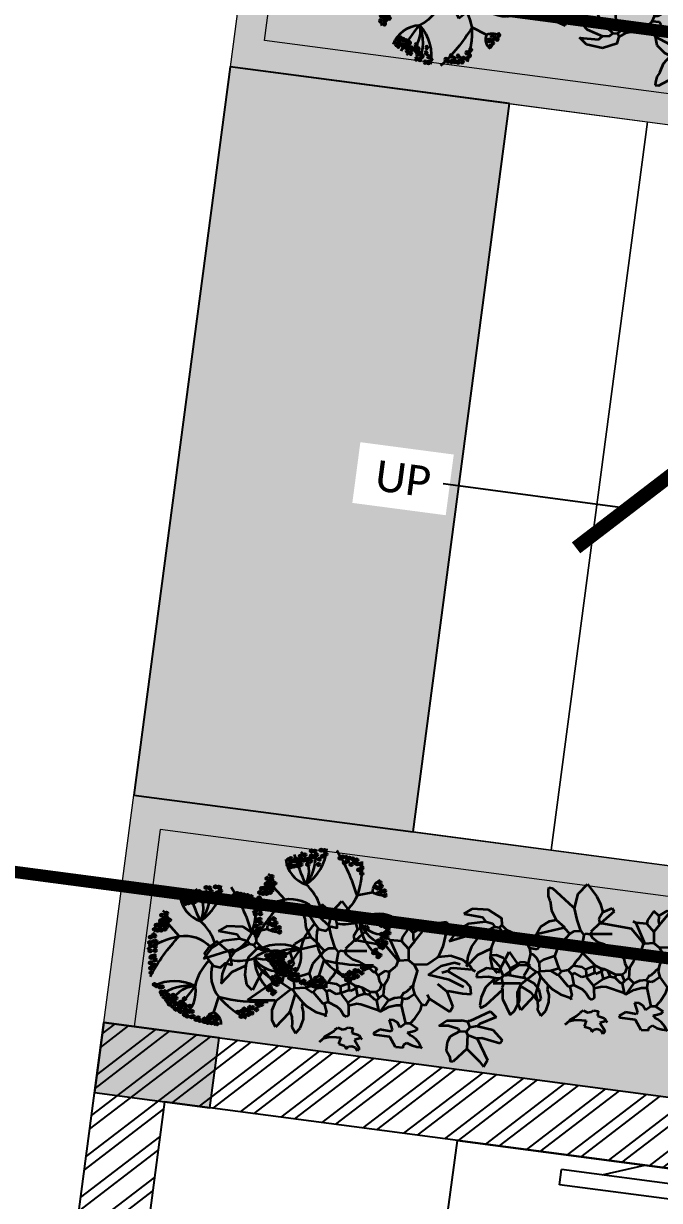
# Model space of a CAD drawing. Header units: millimetres. Extents: x -179928 to 528275, y -469666 to 511935.
# Drawn here: x 35911 to 37987, y 103748 to 107593 of the extents above; entities that cross this region are included whole.
import ezdxf

# ---------------------------------------------------------------- set-up
doc = ezdxf.new("R2010")
doc.units = ezdxf.units.MM
doc.linetypes.add('DASHED', pattern=[0.75, 0.5, -0.25])
for name, color, linetype in [('ad-Arrow', 32, 'Continuous'), ('ad-Column', 3, 'Continuous'), ('ad-Column Hatch', 125, 'Continuous'), ('ad-Elevation 10', 8, 'Continuous'), ('ad-Furniture', 8, 'Continuous'), ('ad-Plinth', 8, 'Continuous'), ('ad-Secondary Roof', 6, 'Continuous'), ('ad-Text main', 7, 'Continuous'), ('ad-Verandah', 33, 'Continuous'), ('ad-Wall', 240, 'Continuous'), ('ad-Wall hatch', 8, 'Continuous')]:
    doc.layers.add(name, color=color, linetype=linetype)
doc.layers.add('ad-Landscape', color=94, linetype='Continuous', lineweight=35)
doc.layers.add('ad-Landscape 2', color=7, linetype='Continuous', lineweight=35, true_color=0x264c00)
doc.styles.add('6 U T S R N_Corridor-Basement$0$Standard', font='arial.ttf')
doc.styles.get("Standard").update_dxf_attribs({"font": 'arial.ttf'})
doc.dimstyles.new('A-100-DIM-INT (MM-FT)', dxfattribs={"dimscale": 50, "dimtxt": 2.4, "dimasz": 1, "dimexe": 5, "dimexo": 100, "dimgap": 1, "dimtad": 0, "dimdec": 0, "dimdsep": 46, "dimtxsty": 'Standard', "dimblk": 'ARCHTICK', "dimcen": 0.025, "dimse1": 1, "dimse2": 1, "dimclrd": 256, "dimclre": 256, "dimclrt": 256, "dimazin": 2, "dimtfac": 1, "dimtdec": 0, "dimtix": 1, "dimtmove": 2, "dimatfit": 3, "dimldrblk": 'ARCHTICK', "dimfxl": 1, "dimtolj": 1, "dimtzin": 0, "dimarcsym": 0})

# ---------------------------------------------------------------- blocks, each defined once
blk = doc.blocks.new('zw$42B5')
at = {"layer": 'ad-Wall hatch', "transparency": 33554610}
h = blk.add_hatch(dxfattribs=at)
h.set_pattern_fill('ANSI32', color=256, scale=10)
h.set_pattern_definition([(45, (-1040635.140901814, 674820.02437918), (-67.35192090801866, 67.35192090801866), []), (45, (-1040590.239601813, 674820.02437918), (-67.35192090801866, 67.35192090801866), [])])
h.paths.add_polyline_path([(12120, 13620), (12120, 10220), (11890, 10220), (11890, 13390), (7240, 13390), (7240, 8645), (4245, 8645), (4245, 8875), (4445, 8875), (4445, 9370), (4560, 9370), (4560, 8760), (7010, 8760), (7010, 10500), (6360, 10500), (6360, 10615), (7010, 10615), (7010, 13390), (4560, 13390), (4560, 10615), (5560, 10615), (5560, 10500), (4445, 10500), (4445, 13390), (230, 13390), (230, 8875), (3345, 8875), (3345, 8645), (3060, 8645), (3060, 4745), (3345.000000356697, 4745), (3345.000000356697, 4515), (230, 4515), (230, 230), (4995, 230), (4995, 3130), (6060, 3130), (6060, 3015), (5110, 3015), (5110, 230), (8310, 230.0000000000073), (8310, 3015.000000000007), (6860, 3015), (6860, 3130), (8310, 3130.000000000007), (8310, 4630.000000000007), (5110, 4630), (5110, 3930), (4995, 3930), (4995, 4515), (4245, 4515), (4245, 4745), (8540, 4745.000000000007), (8540, 230.0000000000073), (9240, 230.0000000000073), (9240, 7.275957614183426e-12), (0, 0), (0, 4745), (2830, 4745), (2830, 8645), (0, 8645), (0, 13620)])
at = {"layer": 'ad-Wall'}
for points in [[(3060, 8645), (3060, 4745), (3345.000000356697, 4745), (3345.000000356697, 4515), (230, 4515), (230, 230)], [(0, 0), (0, 4745), (2830, 4745), (2830, 8645), (0, 8645), (0, 13620), (12120, 13620)]]:
    blk.add_lwpolyline(points, dxfattribs=at)
blk = doc.blocks.new('1625E_Roof Plan')
at = {"layer": 'ad-Secondary Roof', "linetype": 'DASHED', "ltscale": 2, "const_width": 40}
for points in [[(2380, 8194.999999999718), (4927.499999999942, 11207.49999999972), (2380, 14219.99999999983), (-450, 14219.99999999984), (-450, 8194.999999999722)], [(2379.999999999995, 5194.999999999716), (4927.499999999932, 2372.499999999596), (2379.999999999984, -450.0000000001364), (-599.9999999997835, -450.000000000131), (-599.9999999997708, 5194.999999999603)]]:
    blk.add_lwpolyline(points, close=True, dxfattribs=at)
blk = doc.blocks.new('zw$6AA0')
at = {"layer": 'ad-Column Hatch', "transparency": 33554687}
h = blk.add_hatch(color=256, dxfattribs=at)
h.dxf.hatch_style = 1
h.paths.add_polyline_path([(0, -230), (380, -230), (380, -1.837589179356682e-14), (0, 0)])
at = {"layer": 'ad-Column'}
blk.add_lwpolyline([(0, -230), (380, -230), (380, -1.837589179356682e-14), (0, 0)], close=True, dxfattribs=at)
blk = doc.blocks.new('1625E_Columns')
at = {"layer": 'ad-Column', "rotation": 359.9999999999993}
blk.add_blockref('zw$6AA0', (-4.729372449219227e-11, 4744.999999999996), dxfattribs=at)
blk = doc.blocks.new('Agac-p8')
at = {"color": 82}
blk.add_lwpolyline([(214.3159570912271, -98.84078598805718, -0.3321567424196999), (270.8798853164112, -91.4711403775982, 2.11071556793544)], format="xyb", dxfattribs=at)
at = {"layer": 'ad-Landscape'}
for points in [[(16.34447592717561, 279.1975338651046, -0.2825999643425467), (-12.08309382773314, 228.9564999728955), (-23.9969632036632, 165.2740174636365, 0.0866595396653971), (-144.2079193367599, 235.2973157772776)], [(-12.08309382773314, 228.9564999728955, -0.3321567424196999), (-46.74735825587095, 274.2574759485142, 2.11071556793544)], [(106.7497615327934, 260.7819725682057, 0.2970272994722184), (75.55841877058128, 134.4635562862259, 0.2025793769635793), (209.892308341889, 191.6451160058041)], [(143.1679639356821, 243.6976296753146, 0.0347522460360972), (75.55841877058128, 134.4635562862259, 0.3220064322812562), (167.1761391655905, 228.6008240580268)], [(18.23277326813968, 39.43352273257369, 0.2391449938154499), (-23.9969632036632, 165.2740174636401, 0.06697066114931599), (-223.4334878581312, 158.919685639652)], [(32.57347459024322, 25.40955857372501, 0.1608912938463929), (75.55841877058128, 134.4635562862259, 0.235358529061996), (239.2528065672582, 154.7378015073682, 3.344810558989161)], [(-55.46355453657588, 12.08971918435964, 0.1242988624737777), (-144.751811890158, -7.863224316519336, 0.235358529061996), (-244.15701719256, 123.7631513617725, 3.344810558989161)], [(259.3374936937039, 119.2124315087422, -0.06697066114931599), (165.1222441501163, -56.6818311965053, -0.2372729622999244), (35.84383076591257, -30.97566377913427)], [(-261.4394400209835, 79.8825567816184, -0.2025793769635793), (-144.751811890158, -7.863224316519336, 0.3220064322812562), (-272.0859374208994, 24.41141509647787)], [(285.8696774130535, 12.41226147115412, -0.0866595396653971), (165.1222441501154, -56.68183119650166), (214.3159570912271, -98.84078598805718, 0.2825999643425467), (243.6121838768208, -148.5803005097659)], [(-269.742440737276, -44.00993724728687, 0.2970272994722184), (-144.751811890158, -7.863224316519336, -0.0347522460360972), (-273.1560669865135, -3.928677359775975)], [(-240.4881418425316, -131.5109918665894, -0.2825999643425467), (-182.7643453020301, -131.0094724960891), (-121.6567629849887, -109.4859447783856), (-121.656762984991, -109.4859447783856, -0.2170451876154904), (-45.04270983880724, -15.0173695943613)], [(20.07082491628671, -46.53633428461217, 0.14494734395747), (88.66191108104113, -127.4940904809555, 0.235358529061996), (24.37272858676715, -279.3947113803897, 3.344810558989161)], [(-182.7643453020301, -131.0094724960891, -0.3321567424196999), (-204.6640090990754, -183.6800940821668, 2.11071556793544)], [(-122.1932401148297, -248.6033357596825, -0.0866595396653971), (-121.6567629849887, -109.4859447783856), (-121.656762984991, -109.4859447783856, 0.06697066114931599), (-16.43548787410737, -279.0258756596431)], [(71.01564964055751, -272.4214312986715, -0.2025793769635793), (88.66191108104113, -127.4940904809555, 0.3220064322812562), (124.3783162167733, -253.9059976657536)], [(182.4611971659474, -217.6657938321696, 0.2970272994722184), (88.66191108104113, -127.4940904809555, -0.0347522460360972), (149.4566210122953, -240.6627108267894)]]:
    blk.add_lwpolyline(points, format="xyb", dxfattribs=at)
blk.add_lwpolyline([(-56.64754840770502, 15.16956807463612), (-44.47946253700502, -16.48250942295817), (12.04789656306002, -54.45125841409026), (43.13075573202741, -23.78683499932777), (55.29884160272513, -1.873858270222627), (30.96266986132696, 27.34344403524847), (13.373185547498, 44.04886249979063), (-15.2760564473283, 46.82164557223041), (-32.3113766663073, 27.34344403524847), (-59.08116558184565, 29.77821922737166)], close=True, dxfattribs=at)
at = {"layer": 'ad-Landscape 2'}
for centre in [(-124.0266163397873, 231.2573287624728), (-32.00417429894378, 272.3795062026347), (-32.00417429894378, 250.8393180196927), (-22.21455280523605, 272.3795062026347), (-22.21455280523605, 264.546710499746), (-22.21455280523605, 250.8393180196927), (-22.21455280523605, 243.006522316804), (-8.509082714046599, 272.3795062026347), (-8.509082714046599, 250.8393180196927), (-0.6773855190817812, 262.5885115740239), (-0.6773855190817812, 241.0483233910818), (5.19638737714331, 272.3795062026347), (5.19638737714331, 250.8393180196927), (20.85978176707386, 270.4213072769126), (20.85978176707386, 260.6303126483035), (38.48110045574549, 268.4631083511904), (46.31279765071167, 258.6721137225813), (54.14449484567785, 266.5049094254682), (67.8499649368664, 256.7139147968592), (73.72373783309058, 258.6721137225813), (73.72373783309058, 237.1319255396393), (85.47128362553894, 239.0901244653614), (91.34505652176313, 258.6721137225813), (91.34505652176313, 237.1319255396393), (103.0926023142115, 252.7975169454148), (103.0926023142115, 239.0901244653614), (103.0926023142115, 231.2573287624728), (120.713921002884, 243.006522316804), (132.4614667953324, 237.1319255396393), (142.2510882890397, 235.1737266139171), (-180.8064210032876, 196.0097480994773), (-165.1430266133575, 211.6753395052529), (-165.1430266133575, 190.1351513223108), (-153.3954808209087, 211.6753395052529), (-153.3954808209087, 190.1351513223108), (-151.4375565221676, 219.5081352081415), (-151.4375565221676, 197.9679470251995), (-137.7320864309777, 225.3827319853081), (-137.7320864309777, 203.842543802366), (-131.858313534754, 221.4663341338637), (-131.858313534754, 199.9261459509216), (-124.0266163397873, 209.7171405795325), (-108.3632219498577, 215.5917373566972), (85.47128362553894, 217.5499362824194), (103.0926023142115, 217.5499362824194), (110.9242995091768, 211.6753395052529), (110.9242995091768, 190.1351513223108), (120.713921002884, 221.4663341338619), (124.6297696003662, 227.3409309110302), (124.6297696003662, 205.8007427280882), (132.4614667953324, 215.5917373566972), (142.2510882890397, 213.633538430975), (146.1669368865219, 213.633538430975), (146.1669368865219, 192.0933502480329), (152.0407097827469, 227.3409309110302), (152.0407097827469, 205.8007427280882), (157.9144826789702, 203.842543802366), (167.7041041726766, 219.5081352081415), (167.7041041726766, 197.9679470251995), (175.5358013676419, 209.7171405795325), (175.5358013676419, 188.1769523965904), (181.409574263866, 203.842543802366), (193.1571200563144, 194.0515491737569), (-198.4277396919601, 172.511360990813), (-188.6381181982538, 178.3859577679814), (-180.8064210032876, 174.4695599165352), (157.9144826789702, 182.3023556194239), (181.409574263866, 182.3023556194239), (193.1571200563144, 172.5113609908149), (206.8625901475048, 176.4277588422592), (206.8625901475048, 154.8875706593171), (214.6942873424709, 156.8457695850393), (230.3576817324006, 152.929371733595), (238.1893789273677, 149.0129738821524), (-243.459998563012, 115.7235921448773), (-237.5862256667874, 123.5563878477642), (-231.7124527705641, 109.8489953677108), (-223.8807555755975, 98.09980181338142), (-218.0069826793738, 109.8489953677108), (257.7686219147804, 103.9743985905461), (-261.0813172516846, 62.85222115038414), (-249.3337714592358, 84.39240933332621), (-249.3337714592358, 72.64321577899318), (-247.3758471604942, 56.97762437321944), (-243.459998563012, 47.18662974460858), (-239.544149965529, 82.43421040760404), (-233.6703770693052, 72.64321577899318), (-229.7545284718217, 58.93582329894161), (247.9790004210731, 72.643215778995), (247.9790004210731, 51.10302759605293), (257.7686219147804, 82.43421040760404), (261.6844705122626, 86.35060825904839), (261.6844705122626, 64.81042007610631), (265.6003191097457, 64.81042007610631), (265.6003191097457, 43.27023189316424), (-266.9550901479083, 23.68824263594615), (-264.9971658491668, -3.726542324162438), (-261.0813172516846, 41.31203296744206), (-261.0813172516846, 9.980850155890948), (-255.20754435546, 33.47923726455519), (-255.20754435546, 21.73004371022216), (-251.2916957579778, 0.1898555272819067), (-239.544149965529, 31.52103833883302), (-233.6703770693052, -3.726542324162438), (253.8527733172982, 35.43743619027737), (253.8527733172982, 13.89724800733529), (255.8106976160384, -1.768343398438446), (263.6423948110046, 39.35383404171989), (273.4320163047109, 17.81364585877964), (273.4320163047109, -3.726542324162438), (-264.9971658491668, -33.09952620999138), (-259.1233929529426, -15.47573587849365), (-257.1654686542006, -40.93232191287825), (-255.20754435546, -23.30853158138052), (-245.4179228617541, -13.51753695277148), (-243.459998563012, -35.05772513571355), (-237.5862256667874, -27.22492943282487), (-223.8807555755975, -27.22492943282487), (255.8106976160384, -23.30853158138052), (263.6423948110046, -21.35033265565835), (263.6423948110046, -42.89052083860042), (267.5582434084877, -48.76511761576694), (279.3057892009351, -15.47573587849365), (279.3057892009351, -37.01592406143573), (220.5680602386942, -85.97089720448457), (226.4418331349184, -76.17990257587371), (226.4418331349184, -97.72009075881579), (240.1473032261088, -70.3053057987072), (240.1473032261088, -91.84549398164927), (246.021076122332, -85.97089720448457), (253.8527733172982, -68.34710687298684), (253.8527733172982, -89.8872950559271), (255.8106976160384, -68.34710687298684), (261.6844705122626, -87.92909613020674), (267.5582434084877, -70.30530579870901), (-231.7124527705641, -125.1348757189226), (-227.7966041730815, -142.7586660504203), (-216.049058380635, -138.8422681989778), (-204.3015125881857, -129.0512735703669), (212.736363043728, -115.3438810903135), (220.5680602386942, -107.5110853874266), (228.3997574336595, -119.2602789417579), (228.3997574336595, -140.8004671246999), (234.2735303298837, -101.6364886102583), (234.2735303298837, -123.1766767932004), (246.021076122332, -107.5110853874266), (246.021076122332, -109.469284313147), (246.021076122332, -131.0094724960891), (-212.1332097831514, -160.382456381918), (-208.2173611856683, -152.5496606790311), (-204.3015125881852, -174.0898488619714), (-200.3856639907026, -150.591461753309), (-194.5118910944789, -152.5496606790311), (146.1669368865219, -193.6718381191913), (157.9144826789702, -189.755440267747), (-127.9424649372713, -199.5464348963578), (-125.9845406385307, -223.0448220050203), (-118.1528434435645, -236.7522144850755), (-114.2369948460819, -213.2538273764112), (-104.4473733523751, -236.7522144850755), (-92.69982755992714, -240.668612336518), (-80.95228176747833, -230.8776177079089), (-53.54134158509942, -232.8358166336311), (48.27072194945276, -213.2538273764112), (48.27072194945276, -234.7940155593515), (73.72373783308967, -240.668612336518), (81.55543502805676, -223.0448220050203), (91.34505652176313, -207.3792305992447), (91.34505652176313, -228.9194187821868), (108.9663752104357, -223.0448220050203), (118.755996704142, -203.4628327478003), (118.755996704142, -225.0030209307424), (124.6297696003662, -215.2120263021334), (124.6297696003662, -236.7522144850755), (126.5876938991073, -199.5464348963578), (126.5876938991073, -221.0866230792999), (134.4193910940744, -197.5882359706357), (134.4193910940744, -219.1284241535777), (140.2931639902977, -223.0448220050203), (146.1669368865219, -215.2120263021334), (157.9144826789702, -211.295628450689), (161.8303312764524, -201.5046338220782), (161.8303312764524, -223.0448220050203), (169.6620284714195, -195.6300370449135), (169.6620284714195, -217.1702252278556), (-101.0174676358392, -251.3762944641167), (-84.86813036496142, -254.3760048165714), (-71.1626602737706, -254.3760048165714), (-65.28888737754824, -242.6268112622402), (-57.45719018258205, -256.3342037422935), (-43.75172009139214, -256.3342037422935), (-33.96209859768578, -250.4596069651288), (24.77563036455467, -258.2924026680157), (32.6073275595204, -271.9997951480691), (36.52317615700349, -248.5014080394067), (46.31279765071076, -271.9997951480691), (61.97619204064131, -250.4596069651288), (69.80788923560749, -264.1669994451822), (81.55543502805676, -244.5850101879623), (83.51335932679694, -264.1669994451822), (108.9663752104357, -244.5850101879623)]:
    blk.add_circle(centre, 5.538234589577545, dxfattribs=at)
blk = doc.blocks.new('busch1')
for p, q in [((-4.381773057545377, 7.360951608943809), (-3.781624827121143, 8.28555005144326)), ((-3.781624827121143, 8.28555005144326), (-2.828447943219359, 7.397934739424622)), ((4.090906938114221, 7.80475878446553), (5.079386206876161, 8.137613685619222)), ((5.079386206876161, 8.137613685619222), (5.185295283407023, 7.397934739424622)), ((-6.871055341206838, 7.432672070868571), (-6.56338952193344, 7.432672070868571)), ((-6.852970748962628, 7.176031151663762), (-6.871055341206838, 7.432672070868571)), ((-6.782365018267119, 6.73222493711724), (-6.852970748962628, 7.176031151663762)), ((-6.56338952193344, 7.432672070868571), (-4.641678409496538, 6.2028102470898)), ((-4.487845499859838, 6.126014875146352), (-4.381773057545377, 7.360951608943809)), ((-2.828447943219359, 7.397934739424622), (-2.404814520021497, 6.843177211485269)), ((-2.404814520021497, 6.843177211485269), (-2.104701004826277, 6.2028102470898)), ((2.04671377088812, 7.048550103896487), (1.662241047968901, 6.2028102470898)), ((2.507980904775588, 6.740884284623089), (2.04671377088812, 7.048550103896487)), ((2.507980904775588, 6.740884284623089), (3.123081909274954, 7.279178385476638)), ((2.738614952206921, 6.048977337453104), (3.420152976994477, 7.286983426031793)), ((3.123081909274954, 7.279178385476638), (3.430516133525725, 7.279178385476638)), ((3.420152976994477, 7.286983426031793), (4.090906938114221, 7.80475878446553)), ((5.185295283407023, 7.397934739424622), (5.114689552711515, 6.066514173834661)), ((-6.563550004791443, 6.356643156726501), (-6.782365018267119, 6.73222493711724)), ((-6.563550004791443, 6.356643156726501), (-6.332915957360111, 5.587710203565632)), ((-4.641678409496538, 6.2028102470898), (-4.487845499859838, 6.126014875146352)), ((-4.099350134763338, 5.215883914247232), (-4.487845499859838, 6.126014875146352)), ((-2.104701004826277, 6.2028102470898), (-2.33533505225761, 5.587710203565632)), ((-2.104701004826277, 6.2028102470898), (-1.412798862532276, 6.664078341952468)), ((-1.182165776076141, 6.433450060372318), (-2.104701004826277, 5.280275018339665)), ((-1.412798862532276, 6.664078341952468), (-1.182165776076141, 6.433450060372318)), ((0.7397058192187651, 5.818349055872952), (0.5090727327626292, 5.89537602283903)), ((1.662241047968901, 5.89537602283903), (0.7397058192187651, 5.818349055872952)), ((1.662241047968901, 6.2028102470898), (1.662241047968901, 5.89537602283903)), ((1.662241047968901, 5.89537602283903), (2.354147995138889, 5.357081921985483)), ((2.738614952206921, 6.048977337453104), (2.354147995138889, 5.357081921985483)), ((2.507980904775588, 6.740884284623089), (2.584782042570223, 6.2028102470898)), ((2.584782042570223, 6.2028102470898), (2.738614952206921, 6.048977337453104)), ((5.114689552711515, 6.066514173834661), (4.891125399809148, 5.126442108702965)), ((9.635832808887887, 6.146659505317049), (9.08647500058402, 6.006898155499255)), ((9.08647500058402, 6.006898155499255), (10.16261250492342, 5.161395659566381)), ((10.27128438514747, 5.99872410046821), (9.635832808887887, 6.146659505317049)), ((10.70091717650414, 5.545631021611785), (10.27128438514747, 5.99872410046821)), ((11.68339707710727, 5.92475591755619), (11.31578658598088, 5.545631021611785)), ((12.10703146128033, 5.9617400090122), (11.68339707710727, 5.92475591755619)), ((12.54599916570678, 5.776291976348653), (12.10703146128033, 5.9617400090122)), ((-6.332915957360111, 5.587710203565632), (-5.794847685678008, 4.895813827122817)), ((-6.323428249233904, 4.698108555813493), (-5.794847685678008, 4.895813827122817)), ((-5.794847685678008, 4.895813827122817), (-5.026145366564571, 4.434546693235347)), ((-3.642337238075779, 4.357739789589529), (-4.099350134763338, 5.215883914247232)), ((-2.181502142620911, 5.280275018339665), (-2.796602186145079, 4.434546693235347)), ((-2.33533505225761, 5.587710203565632), (-2.181502142620911, 5.280275018339665)), ((-2.181502142620911, 5.280275018339665), (-2.104701004826277, 5.280275018339665)), ((-2.104701004826277, 5.280275018339665), (-2.027899867031643, 5.280275018339665)), ((0.4629228598716195, 5.280275018339665), (-2.027899867031643, 5.280275018339665)), ((1.662241047968901, 4.280938651794894), (0.4629286257228052, 5.280273096389268)), ((0.7397058192187651, 5.818349055872952), (1.792794333443, 4.239509089074647)), ((2.354147995138889, 5.357081921985483), (2.507980904775588, 4.434546693235347)), ((4.891125399809148, 5.126442108702965), (4.122418275819723, 4.357739789589529)), ((5.967493538195986, 5.434107927976362), (4.891125399809148, 5.126442108702965)), ((4.891125399809148, 5.126442108702965), (4.891125399809148, 5.203479646396217)), ((5.267179979997124, 4.448729726177178), (6.299377854400067, 4.923868537042443)), ((5.967493538195986, 5.434107927976362), (6.915134243984219, 5.289852097159251)), ((6.299377854400067, 4.923868537042443), (6.784197529406266, 4.874715616658838)), ((6.915134243984219, 5.289852097159251), (7.656492974824276, 4.846044921637532)), ((9.009448994593141, 4.930761612135047), (8.317542047423151, 4.392455979579129)), ((10.16261250492342, 5.007562749929681), (9.009448994593141, 4.930761612135047)), ((10.16261250492342, 5.161395659566381), (10.16261250492342, 5.007562749929681)), ((10.16261250492342, 5.007562749929681), (10.47027832419682, 4.54628888921583)), ((10.93154545808429, 5.238195836385819), (10.70091717650414, 5.545631021611785)), ((11.31578658598088, 5.545631021611785), (10.93154545808429, 5.238195836385819)), ((10.93154545808429, 5.238195836385819), (11.00835236173011, 4.700121798852528)), ((12.54599916570678, 5.776291976348653), (12.16151587206039, 4.853729840292984)), ((-12.82533550471677, 4.558646069282159), (-13.4449915316529, 4.027513155601357)), ((-13.42058083968269, 4.050304604363562), (-11.86813405668731, 4.050304604363562)), ((-11.47336064062469, 4.735690373842428), (-12.82533550471677, 4.558646069282159)), ((-11.86813405668731, 4.050304604363562), (-11.56069887146134, 3.74263974606536)), ((-10.3060035266254, 4.24651171533978), (-11.47336064062469, 4.735690373842428)), ((-10.30599776077421, 4.246505949488595), (-10.17689554784854, 3.665838608270726)), ((-7.255451186110247, 3.281371651202694), (-6.994182210353648, 4.106365975442932)), ((-6.994182210353648, 4.106365975442932), (-6.323428249233904, 4.698108555813493)), ((-5.026145366564571, 4.357739789589529), (-6.794184052222778, 3.589037470476092)), ((-4.487845499859838, 3.973272832521495), (-5.256779413995903, 2.74330337952059)), ((-5.026145366564571, 4.434546693235347), (-5.026145366564571, 4.357739789589529)), ((-5.026145366564571, 4.357739789589529), (-4.487845499859838, 3.973272832521495)), ((-4.487845499859838, 3.973272832521495), (-4.169955865458848, 4.254302341266971)), ((-4.169955865458848, 4.254302341266971), (-3.642337238075779, 4.357739789589529)), ((-3.642337238075779, 4.357739789589529), (-3.33467141880238, 4.050304604363562)), ((-3.181069143213112, 4.203906879952828), (-3.33467141880238, 4.050304604363562)), ((-3.33467141880238, 4.050304604363562), (-3.33467141880238, 3.281371651202694)), ((-2.796602186145079, 4.203906879952828), (-3.181069143213112, 4.203906879952828)), ((-2.796602186145079, 4.434546693235347), (-2.719801048350445, 4.280938651794894)), ((-2.719801048350445, 4.280938651794894), (-2.796602186145079, 4.203906879952828)), ((-2.581328366272673, 3.958430570594091), (-2.796602186145079, 4.203906879952828)), ((-2.719801048350445, 4.280938651794894), (-1.028332866439441, 4.588379602872048)), ((-2.051785866543947, 3.662558799921213), (-2.581328366272673, 3.958430570594091)), ((1.662241047968901, 4.203906879952828), (1.585439910174267, 3.74263974606536)), ((1.662241047968901, 4.203906879952828), (1.662241047968901, 4.280938651794894)), ((2.507980904775588, 4.434546693235347), (1.792797216368593, 4.23951101102504)), ((3.046050137432889, 4.127105742158195), (2.507980904775588, 4.434546693235347)), ((4.122418275819723, 4.357739789589529), (3.046050137432889, 4.127105742158195)), ((3.046050137432889, 4.127105742158195), (3.430516133525725, 3.665838608270726)), ((4.344458322058649, 3.53122039771065), (5.267179979997124, 4.448729726177178)), ((5.890687595525362, 4.127105742158195), (5.429419500662696, 3.896472655702059)), ((6.044289871114631, 4.357739789589529), (5.890687595525362, 4.127105742158195)), ((5.890687595525362, 4.127105742158195), (6.5055570050021, 3.896472655702059)), ((6.274928723421953, 4.434546693235347), (6.044289871114631, 4.357739789589529)), ((7.889360328614904, 4.588379602872048), (6.274928723421953, 4.434546693235347)), ((7.656492974824276, 4.846044921637532), (7.889360328614904, 4.588379602872048)), ((7.889360328614904, 4.588379602872048), (8.119999180922223, 4.511572699226228)), ((8.317542047423151, 4.392455979579129), (8.317542047423151, 4.008220617533726)), ((9.282805116385537, 4.260479489837339), (8.317542047423151, 4.008220617533726)), ((9.855092753880065, 4.238822952783538), (9.212199385690024, 3.335882008313088)), ((9.855107168508027, 4.238878689344999), (9.282805116385537, 4.260479489837339)), ((10.39325135723074, 4.315654841784495), (9.855177319697457, 4.238854664965059)), ((10.47027832419682, 4.54628888921583), (10.39325135723074, 4.315654841784495)), ((10.39325135723074, 4.315654841784495), (10.62387963881089, 3.777586570102393)), ((11.00835236173011, 4.700121798852528), (10.47027832419682, 4.54628888921583)), ((11.00835236173011, 4.700121798852528), (12.23832277570621, 4.700121798852528)), ((12.16151587206039, 3.931189806666858), (12.00768296242369, 3.777586570102393)), ((12.16151587206039, 4.853729840292984), (12.23832277570621, 4.700121798852528)), ((12.16151587206039, 3.931256113955496), (12.98960165351141, 3.59476872655476)), ((13.13081311490243, 4.371431764205368), (12.23832277570621, 4.700121798852528)), ((13.625053229771, 3.964607719164461), (13.13081311490243, 4.371431764205368)), ((13.92978999664202, 3.239286703397661), (13.625053229771, 3.964607719164461)), ((-13.72665240110322, 2.552144271257525), (-12.88166787080187, 3.319335937360286)), ((-12.88166787080187, 3.319335937360286), (-11.56069887146134, 3.74263974606536)), ((-10.71496478050584, 3.435204560839393), (-11.79133291889267, 2.58947046988389)), ((-11.56069887146134, 3.74263974606536), (-10.94559882793717, 3.665838608270726)), ((-10.94559882793717, 3.665838608270726), (-10.71496478050584, 3.435204560839393)), ((-10.71496478050584, 3.435204560839393), (-10.33072845748524, 3.435204560839393)), ((-10.55860835000016, 2.37541901046287), (-10.03612613504843, 3.144684461042118)), ((-10.17689554784854, 3.665838608270726), (-10.33072845748524, 3.435204560839393)), ((-10.02306263821184, 3.127769375613425), (-10.33072845748524, 3.435204560839393)), ((-9.683097481570881, 3.33700058344313), (-10.19145816599343, 3.692046323860507)), ((-9.632111981485394, 3.323243262513852), (-10.02306263821184, 3.127769375613425)), ((-8.751103373950468, 3.085510491297621), (-9.683097481570881, 3.33700058344313)), ((-8.33182028547228, 2.897136289157288), (-8.751103373950468, 3.085510491297621)), ((-7.255451186110247, 3.358403423044758), (-7.947353328404244, 2.666502241725955)), ((-7.255451186110247, 3.358403423044758), (-7.255451186110247, 3.281371651202694)), ((-7.255451186110247, 3.281371651202694), (-6.794184052222778, 2.435868194294622)), ((-6.794184052222778, 3.589037470476092), (-7.178651009290812, 3.435204560839393)), ((-3.33467141880238, 3.281371651202694), (-3.181069143213112, 2.74330337952059)), ((-1.489600000326911, 3.589037470476092), (-2.051785866543947, 3.662558799921213)), ((-1.489600000326911, 3.589037470476092), (-0.6440965434188404, 3.281371651202694)), ((-0.6440965434188404, 3.281371651202694), (-0.2596305473260052, 3.435204560839393)), ((-0.6440965434188404, 3.281371651202694), (-0.1828294095313711, 2.973936465976726)), ((-0.2596305473260052, 3.435204560839393), (0.0478046378999624, 3.281371651202694)), ((-0.1828294095313711, 2.973936465976726), (-0.0289964998946718, 2.973936465976726)), ((0.0478046378999624, 3.281371651202694), (-0.0289964998946718, 2.973936465976726)), ((-0.0289964998946718, 2.973936465976726), (0.2784386853312958, 2.74330337952059)), ((0.7397058192187651, 3.204570513408059), (0.2784386853312958, 2.74330337952059)), ((1.124172776286797, 3.204570513408059), (0.7397058192187651, 3.204570513408059)), ((1.50863973335483, 3.665838608270726), (1.124172776286797, 3.204570513408059)), ((1.124172776286797, 3.204570513408059), (1.125469131828401, 2.627009044028933)), ((1.585439910174267, 3.74263974606536), (1.50863973335483, 3.665838608270726)), ((3.276683223889027, 2.435868194294622), (3.430516133525725, 3.665838608270726)), ((6.127345035495443, 3.432916478893834), (4.344458322058649, 3.53122039771065)), ((7.441050984292284, 3.03969792070098), (6.127345035495443, 3.432916478893834)), ((6.5055570050021, 3.896472655702059), (7.505129771445488, 3.512005698634026)), ((7.505129771445488, 3.512005698634026), (7.966397866308153, 3.127769375613425)), ((8.119999180922223, 2.58947046988389), (7.966397866308153, 3.127769375613425)), ((9.212199385690024, 3.335882008313088), (9.000382193603496, 2.448266696294452)), ((10.62387963881089, 3.393119613034359), (9.470716128480607, 1.855484340760055)), ((10.62387963881089, 3.777586570102393), (10.54708426686744, 3.546952522671059)), ((10.54708426686744, 3.546952522671059), (10.62387963881089, 3.393119613034359)), ((10.62391039001721, 3.393061954522502), (10.76552450001604, 2.670170284055312)), ((12.17763719197584, 2.74413846696733), (12.00768296242369, 3.777586570102393)), ((12.98960165351141, 3.59476872655476), (13.69916171506187, 2.931852479146891)), ((13.69916171506187, 2.931852479146891), (13.92978999664202, 3.239286703397661)), ((-11.94516582852937, 2.74330337952059), (-14.23096161409256, 1.554732738033608)), ((-13.71320355321238, 2.58947046988389), (-14.23096161409256, 1.554732738033608)), ((-11.79133291889267, 2.58947046988389), (-12.31834517092604, 1.489878443895918)), ((-11.79133291889267, 2.58947046988389), (-11.94516582852937, 2.74330337952059)), ((-10.68470847640844, 1.607907339619297), (-10.55860835000016, 2.37541901046287)), ((-7.947353328404244, 2.666502241725955), (-8.33182028547228, 2.897136289157288)), ((-7.947353328404244, 2.666502241725955), (-7.563117005383644, 2.205234146863289)), ((-6.948016961859477, 2.205234146863289), (-7.563117005383644, 2.205234146863289)), ((-7.563117005383644, 2.205234146863289), (-7.409284095746945, 1.743967012975819)), ((-6.794184052222778, 2.435868194294622), (-6.948016961859477, 2.205234146863289)), ((-5.256779413995903, 2.74330337952059), (-5.410380728609973, 1.89756832758989)), ((-3.411703190644446, 2.05140123722659), (-3.565304505258516, 1.820768150770454)), ((-3.181069143213112, 2.58947046988389), (-3.411703190644446, 2.05140123722659)), ((-3.181069143213112, 2.74330337952059), (-3.181069143213112, 2.58947046988389)), ((-3.181069143213112, 2.58947046988389), (-1.950868095189577, 1.743967012975819)), ((0.2784386853312958, 2.74330337952059), (0.4322715949679952, 2.358836422452557)), ((0.4322715949679952, 2.358836422452557), (0.6629056423993286, 2.05140123722659)), ((0.6629056423993286, 2.05140123722659), (0.5861045046046947, 1.59013410333912)), ((0.6629056423993286, 2.05140123722659), (0.8935387288554643, 2.05140123722659)), ((1.125469131828401, 2.627009044028933), (0.8935387288554643, 2.05140123722659)), ((0.8935387288554643, 2.05140123722659), (0.9703398666500984, 1.205661380419901)), ((3.046050137432889, 2.128202375021223), (2.738614952206921, 1.743967012975819)), ((3.276683223889027, 2.435868194294622), (3.046050137432889, 2.205234146863289)), ((3.046050137432889, 2.205234146863289), (3.046050137432889, 2.128202375021223)), ((3.276683223889027, 2.435868194294622), (3.276683223889027, 2.205234146863289)), ((3.276683223889027, 2.205234146863289), (3.507317271320358, 1.743967012975819)), ((6.121326447832684, 2.435868194294622), (5.275586591025996, 2.897136289157288)), ((6.121326447832684, 2.435868194294622), (6.19812278075133, 2.512669332089257)), ((6.121326447832684, 2.435868194294622), (6.8132228242755, 1.282693152261967)), ((6.19812278075133, 2.512669332089257), (7.428092233752237, 2.512669332089257)), ((7.428092233752237, 2.512669332089257), (8.119999180922223, 2.58947046988389)), ((9.000382193603496, 2.448266696294452), (9.009448994593141, 1.778683202965421)), ((10.76552450001604, 2.670170284055312), (11.62329961019786, 1.471122129988564)), ((11.93088759048024, 1.855484340760055), (12.17763719197584, 2.74413846696733)), ((-12.31834517092604, 1.489878443895918), (-12.48734130820615, 0.6046559601193806)), ((-11.6986901049651, 0.8997301213782264), (-10.68470847640844, 1.607907339619297)), ((-10.68470847640844, 1.607907339619297), (-10.62837707129854, 0.8407156735165363)), ((-9.767251040602586, -0.2633698724955571), (-9.177554376427778, 1.59013410333912)), ((-9.177554376427778, 1.59013410333912), (-8.33182028547228, 0.744394246532433)), ((-7.409284095746945, 1.743967012975819), (-7.486085233541581, 0.744394246532433)), ((-7.135393671744669, 1.702411562504682), (-7.409284095746945, 1.743967012975819)), ((-6.817668364102472, 1.480507974743821), (-7.135393671744669, 1.702411562504682)), ((-6.563550004791443, 1.128860242625268), (-6.817668364102472, 1.480507974743821)), ((-6.256115780540673, 1.436301193702421), (-6.563550004791443, 1.128860242625268)), ((-6.563550004791443, 1.128860242625268), (-6.409948690177371, 0.4369590613064654)), ((-5.410380728609973, 1.89756832758989), (-6.256115780540673, 1.436301193702421)), ((-5.410380728609973, 1.89756832758989), (-4.872312456927872, 0.9750273329885684)), ((-3.719137414895215, 1.436301193702421), (-4.103610137814435, 0.9750273329885684)), ((-3.565304505258516, 1.820768150770454), (-3.719137414895215, 1.436301193702421)), ((-3.719137414895215, 1.436301193702421), (-3.027236233576413, 1.436301193702421)), ((-3.027236233576413, 1.436301193702421), (-2.64276927650838, 1.282693152261967)), ((-2.027899867031643, 1.666935241133755), (-2.64276927650838, 1.282693152261967)), ((-2.64276927650838, 1.282693152261967), (-2.565968138713746, 0.8982271561691321)), ((-1.874066957394943, 1.128860242625268), (-2.489167000919112, 0.744394246532433)), ((-1.950868095189577, 1.743967012975819), (-2.027899867031643, 1.666935241133755)), ((-2.027899867031643, 1.666935241133755), (-1.950868095189577, 1.282693152261967)), ((-1.950868095189577, 1.743967012975819), (-1.489600000326911, 1.59013410333912)), ((-1.950868095189577, 1.282693152261967), (-1.874066957394943, 1.128860242625268)), ((-1.797265819600309, 1.052059104830634), (-1.874066957394943, 1.128860242625268)), ((-1.33599868571284, 1.359494290056601), (-1.797265819600309, 1.052059104830634)), ((-1.489600000326911, 1.59013410333912), (-1.33599868571284, 1.359494290056601)), ((-1.489600000326911, 1.59013410333912), (-1.182165776076141, 1.59013410333912)), ((-1.182165776076141, 1.59013410333912), (-1.33599868571284, 1.359494290056601)), ((-1.33599868571284, 1.359494290056601), (-1.33599868571284, 1.282693152261967)), ((-1.33599868571284, 1.282693152261967), (-1.105364638281507, 0.744394246532433)), ((-1.182165776076141, 1.59013410333912), (-0.8747305908501738, 1.513327199693301)), ((-0.5670647715767748, 1.052059104830634), (-1.105364638281507, 0.744394246532433)), ((-0.8747305908501738, 1.513327199693301), (-0.1057976376893055, 1.282693152261967)), ((-0.8747305908501738, 1.513327199693301), (-0.5670647715767748, 1.052059104830634)), ((-0.5670647715767748, 1.052059104830634), (-0.1828294095313711, 1.052059104830634)), ((-0.1057976376893055, 1.282693152261967), (-0.1828294095313711, 1.052059104830634)), ((-0.1828294095313711, 1.052059104830634), (0.2784386853312958, 0.744394246532433)), ((0.3554704571733612, 1.359494290056601), (-0.1057976376893055, 1.282693152261967)), ((0.5861045046046947, 1.59013410333912), (0.3554704571733612, 1.359494290056601)), ((0.3554704571733612, 1.359494290056601), (0.6629056423993286, 0.8982271561691321)), ((0.9703398666500984, 1.205661380419901), (0.6629056423993286, 0.8982271561691321)), ((0.9703398666500984, 1.205661380419901), (1.431607961512765, 0.8982271561691321)), ((1.89288086125142, 1.128860242625268), (1.431607961512765, 0.8214260183744981)), ((2.431179766980954, 1.282693152261967), (1.89288086125142, 1.128860242625268)), ((2.584782042570223, 1.666935241133755), (2.431179766980954, 1.282693152261967)), ((2.431179766980954, 1.282693152261967), (2.584782042570223, 1.205661380419901)), ((2.584782042570223, 1.743967012975819), (2.584782042570223, 1.666935241133755)), ((2.738614952206921, 1.743967012975819), (2.584782042570223, 1.666935241133755)), ((2.892447861843622, 1.205661380419901), (2.584782042570223, 1.205661380419901)), ((2.584782042570223, 1.205661380419901), (2.584782042570223, 0.6675931087377986)), ((3.123081909274954, 1.359494290056601), (2.892447861843622, 1.205661380419901)), ((3.507317271320358, 1.743967012975819), (3.123081909274954, 1.359494290056601)), ((3.507317271320358, 1.743967012975819), (4.276251185456424, 0.9750273329885684)), ((4.814319457138528, 1.59013410333912), (4.583685409707194, 1.89756832758989)), ((4.814319457138528, 1.59013410333912), (4.583685409707194, 0.9750273329885684)), ((4.814319457138528, 1.59013410333912), (6.659389914638798, 0.8214260183744981)), ((6.659389914638798, 0.8214260183744981), (6.8132228242755, 1.282693152261967)), ((9.965069638422497, 1.436301193702421), (8.427665000195624, 0.3601579235118313)), ((9.009448994593141, 1.778683202965421), (9.16328190422984, 1.624850293328722)), ((9.16328190422984, 1.624850293328722), (9.08647500058402, 1.548049155534088)), ((9.470716128480607, 1.855484340760055), (9.16328190422984, 1.624850293328722)), ((10.50336373927604, 1.052059104830634), (9.273162691252509, 0.2831261516697661)), ((9.965069638422497, 1.436301193702421), (10.50336373927604, 1.052059104830634)), ((11.62345240525428, 1.471248017739454), (11.93088759048024, 1.855484340760055)), ((-12.48734130820615, 0.6046559601193806), (-12.43100990309624, -0.2215501538450708)), ((-12.43100990309624, -0.2215501538450708), (-11.6986901049651, 0.8997301213782264)), ((-10.62837707129854, 0.8407156735165363), (-10.34671524087302, 0.073523046438577)), ((-10.34671524087302, 0.073523046438577), (-9.839724907082289, -0.2805655626819583)), ((-8.17798737583558, 0.6675931087377986), (-10.03397835548172, -1.188391144081963)), ((-8.33182028547228, 0.744394246532433), (-8.17798737583558, 0.6675931087377986)), ((-7.486085233541581, 0.744394246532433), (-8.17798737583558, 0.6675931087377986)), ((-6.640581776633508, 0.3601579235118313), (-7.716719280972911, -0.8700431245117036)), ((-7.486085233541581, 0.744394246532433), (-6.640581776633508, 0.3601579235118313)), ((-6.640581776633508, 0.3601579235118313), (-6.486748866996809, 0.3601579235118313)), ((-6.409948690177371, 0.4369590613064654), (-6.486748866996809, 0.3601579235118313)), ((-6.486748866996809, 0.3601579235118313), (-6.256115780540673, 0.0524921042384325)), ((-5.487412500452041, 0.6675931087377986), (-6.409948690177371, 0.4369590613064654)), ((-6.256115780540673, 0.0524921042384325), (-6.409948690177371, -1.484912533988441)), ((-6.256115780540673, 0.0524921042384325), (-5.487412500452041, -0.5623773052383046)), ((-4.872312456927872, 0.9750273329885684), (-5.487412500452041, 0.6675931087377986)), ((-5.487412500452041, 0.6675931087377986), (-4.949113594722505, 0.4369590613064654)), ((-4.949113594722505, 0.4369590613064654), (-4.795511319133237, 0.4369590613064654)), ((-4.872312456927872, 0.9750273329885684), (-4.641678409496538, 0.744394246532433)), ((-4.641678409496538, 0.744394246532433), (-4.795511319133237, 0.4369590613064654)), ((-4.795511319133237, 0.4369590613064654), (-3.872970324531916, -0.3317432578069712)), ((-4.103610137814435, 0.9750273329885684), (-4.641678409496538, 0.744394246532433)), ((-4.103610137814435, 0.9750273329885684), (-3.719137414895215, 0.6675931087377986)), ((-3.48850432843908, 0.8214260183744981), (-3.719137414895215, 0.6675931087377986)), ((-3.719137414895215, 0.6675931087377986), (-3.411703190644446, -0.1781419431929007)), ((-2.873403323939714, 0.5907919709431645), (-3.48850432843908, 0.8214260183744981)), ((-2.489167000919112, 0.744394246532433), (-2.873403323939714, 0.5907919709431645)), ((-2.565968138713746, 0.8982271561691321), (-2.489167000919112, 0.744394246532433)), ((-2.489167000919112, 0.744394246532433), (-2.489167000919112, 0.6675931087377986)), ((-2.489167000919112, 0.6675931087377986), (-1.797265819600309, 0.0524921042384325)), ((-1.105364638281507, 0.744394246532433), (-1.797265819600309, 0.0524921042384325)), ((-1.797265819600309, 0.0524921042384325), (-1.720234047758244, -0.1781419431929007)), ((-1.069532756087456, 0.100165122817687), (-1.726186328132368, -0.1612451162929625)), ((-0.7208976812134742, 0.1295238760804977), (-1.069532756087456, 0.100165122817687)), ((0.8167375910608303, -0.1011092103756378), (-0.7208976812134742, 0.1295238760804977)), ((0.2784386853312958, 0.744394246532433), (0.5090727327626292, 0.6675931087377986)), ((0.6629056423993286, 0.8982271561691321), (0.5090727327626292, 0.6675931087377986)), ((0.5090727327626292, 0.6675931087377986), (0.8167375910608303, -0.1011092103756378)), ((1.431607961512765, 0.8214260183744981), (0.9703398666500984, -0.1781419431929007)), ((0.9703398666500984, -0.1781419431929007), (1.591466185638608, 0.3414025705796758)), ((1.431607961512765, 0.8982271561691321), (1.431607961512765, 0.8214260183744981)), ((1.591466185638608, 0.3414025705796758), (2.156312031202686, 0.5928936237003827)), ((2.156312031202686, 0.5928936237003827), (2.584782042570223, 0.6675931087377986)), ((2.584782042570223, 0.6675931087377986), (3.199882086094391, -0.7930113526696382)), ((3.879089746027691, -0.23554675759856), (4.217996868976061, 0.5337186929806884)), ((4.217996868976061, 0.5337186929806884), (4.276251185456424, 0.9750273329885684)), ((4.583685409707194, 0.9750273329885684), (4.276251185456424, 0.9750273329885684)), ((5.961957360082434, -0.4796402236479066), (6.526802244671316, 0.0751192262418417)), ((6.526802244671316, 0.0751192262418417), (7.735758053025634, 0.2831261516697661)), ((8.273832090558923, 0.2831261516697661), (7.735758053025634, 0.2831261516697661)), ((8.273832090558923, 0.3601579235118313), (8.350627462502372, 0.3601579235118313)), ((8.273832090558923, 0.3601579235118313), (8.273832090558923, 0.2831261516697661)), ((8.350627462502372, 0.3601579235118313), (8.273832090558923, 0.2831261516697661)), ((8.273832090558923, 0.2831261516697661), (8.273832090558923, 0.2063250138751317)), ((8.273832090558923, 0.2063250138751317), (8.504460372139073, -0.1781419431929007)), ((8.350627462502372, 0.3601579235118313), (8.427665000195624, 0.3601579235118313)), ((9.11956137663844, 0.0524921042384325), (8.504460372139073, -0.1781419431929007)), ((9.273162691252509, 0.2831261516697661), (9.11956137663844, 0.0524921042384325)), ((9.11956137663844, 0.0524921042384325), (10.42633773328516, -0.0243090335562015)), ((-10.03397931645692, -1.188392105057161), (-7.793751052814978, -0.7930113526696382)), ((-7.885591452452531, -1.60588201381657), (-7.716719280972911, -0.8700431245117036)), ((-7.793751052814978, -0.7930113526696382), (-7.716719280972911, -0.8700431245117036)), ((-5.487412500452041, -0.5623773052383046), (-5.487412500452041, -0.6394090770803701)), ((-5.487412500452041, -0.5623773052383046), (-5.127649332789496, -0.8216503355094239)), ((-5.487412500452041, -0.9468442623063376), (-5.487412500452041, -0.6394090770803701)), ((-5.285245421300117, -1.316955210896967), (-5.487412500452041, -0.9468442623063376)), ((-5.127649332789496, -0.8216503355094239), (-4.326532359284782, -1.138094663213177)), ((-3.872970324531916, -0.3317432578069712), (-3.719137414895215, -0.3317432578069712)), ((-3.411703190644446, -0.1781419431929007), (-3.719137414895215, -0.3317432578069712)), ((-3.719137414895215, -0.3317432578069712), (-3.565304505258516, -0.7162102148750042)), ((-3.565304505258516, -0.7162102148750042), (-3.411703190644446, -1.023644439125773)), ((-2.632366719994029, -0.4088970734991357), (-3.411703190644446, -0.1781419431929007)), ((-2.31717358199759, -0.6152741849918789), (-2.632366719994029, -0.4088970734991357)), ((-1.950868095189577, -1.023644439125773), (-2.31717358199759, -0.6152741849918789)), ((-1.720234047758244, -0.1781419431929007), (-1.566631772168976, -0.9468442623063376)), ((-1.566631772168976, -0.9468442623063376), (-1.720234047758244, -1.100677171943037)), ((0.8167375910608303, -0.1011092103756378), (0.9703398666500984, -0.1781419431929007)), ((2.184554131285851, -0.6793539331202794), (1.8160739576056, -0.7162102148750042)), ((1.8160739576056, -0.7162102148750042), (2.200546680524818, -1.484912533988441)), ((2.5375827847634, -0.82728933796912), (2.184554131285851, -0.6793539331202794)), ((2.815416090001556, -1.177477348762473), (2.5375827847634, -0.82728933796912)), ((3.199882086094391, -0.7930113526696382), (2.815416090001556, -1.177477348762473)), ((3.584349043162424, -0.7162102148750042), (3.199882086094391, -0.7930113526696382)), ((3.584349043162424, -0.7162102148750042), (3.879089746027691, -0.23554675759856)), ((3.584349043162424, -0.7162102148750042), (4.276251185456424, -1.023644439125773)), ((6.8132228242755, -0.3317432578069712), (5.961957360082434, -0.4796402236479066)), ((6.8132228242755, -0.3317432578069712), (7.581925143388935, -0.4087750296490366)), ((7.735758053025634, -0.6394090770803701), (7.043861676582821, -1.177477348762473)), ((7.581925143388935, -0.4087750296490366), (7.735758053025634, -0.6394090770803701)), ((8.273832090558923, -0.5623773052383046), (7.735758053025634, -0.6394090770803701)), ((8.504460372139073, -0.1781419431929007), (8.273832090558923, -0.5623773052383046)), ((8.273832090558923, -0.5623773052383046), (8.427665000195624, -0.7930113526696382)), ((8.427665000195624, -0.7930113526696382), (9.273162691252509, -0.9468442623063376)), ((8.427665000195624, -0.7930113526696382), (8.581267275784892, -1.94617966787591)), ((9.657635414171727, -0.8700431245117036), (9.273162691252509, -0.9468442623063376)), ((9.273162691252509, -0.9468442623063376), (10.42633773328516, -2.561280672375276)), ((11.19527068644603, -1.023644439125773), (9.657635414171727, -0.8700431245117036)), ((10.42633773328516, -0.0243090335562015), (11.3488729620353, -0.7162102148750042)), ((11.3488729620353, -0.7162102148750042), (11.19527068644603, -1.023644439125773)), ((-7.727994402966713, -2.458906062621299), (-7.885591452452531, -1.60588201381657)), ((-6.486748866996809, -1.63874544362514), (-7.364990826937758, -2.995984529849842)), ((-6.409948690177371, -1.484912533988441), (-6.486748866996809, -1.63874544362514)), ((-6.409948690177371, -1.484912533988441), (-6.178294087086156, -1.894809777711371)), ((-6.178294087086156, -1.894809777711371), (-6.046963372677173, -2.390113692123716)), ((-5.324644443427771, -2.692799737922994), (-5.193313729018789, -1.922326341520324)), ((-5.193313729018789, -1.922326341520324), (-5.285245421300117, -1.316955210896967)), ((-4.326532359284782, -1.138094663213177), (-3.48850432843908, -1.254278486557107)), ((-3.565304505258516, -1.254278486557107), (-3.48850432843908, -1.254278486557107)), ((-3.411703190644446, -1.023644439125773), (-3.48850432843908, -1.254278486557107)), ((-3.48850432843908, -1.254278486557107), (-3.411703190644446, -1.408111396193806)), ((-1.720234047758244, -1.100677171943037), (-1.950868095189577, -1.023644439125773)), ((-1.581721965697368, -2.101185928228916), (-1.412798862532276, -1.94617966787591)), ((-1.412798862532276, -1.94617966787591), (-1.028332866439441, -1.94617966787591)), ((-1.028332866439441, -1.94617966787591), (-1.028332866439441, -2.330646624943943)), ((1.200973914081431, -1.63874544362514), (0.7397058192187651, -2.023212400693172)), ((2.123514908682753, -1.63874544362514), (1.200973914081431, -1.63874544362514)), ((2.200546680524818, -1.484912533988441), (2.123514908682753, -1.63874544362514)), ((3.507317271320358, -1.484912533988441), (3.864969176473709, -1.345063735427661)), ((3.814983090593758, -1.715546581419774), (3.507317271320358, -1.484912533988441)), ((3.963817007252383, -1.744490193397208), (3.814983090593758, -1.715546581419774)), ((3.864969176473709, -1.345063735427661), (4.133270568726567, -1.19712833057882)), ((4.274482030117587, -1.907219811413572), (3.963817007252383, -1.744490193397208)), ((4.133270568726567, -1.19712833057882), (4.276251185456424, -1.023644439125773)), ((4.627509722619938, -2.217884834278775), (4.274482030117587, -1.907219811413572)), ((7.043861676582821, -1.177477348762473), (6.879830898148866, -1.700109475845037)), ((6.879830898148866, -1.700109475845037), (6.915133283009022, -2.365820239127616)), ((8.581267275784892, -1.94617966787591), (7.658732047034756, -3.176381676874642)), ((8.581267275784892, -1.94617966787591), (9.811468323808425, -2.791914719806609)), ((-7.364990826937758, -2.995984529849842), (-7.727994402966713, -2.458906062621299)), ((-6.046963372677173, -2.390113692123716), (-6.02548173310934, -2.715113582011975)), ((-5.641059941875597, -3.176326901288377), (-6.02548173310934, -2.715113582011975)), ((-5.641059941875597, -3.176326901288377), (-5.324644443427771, -2.692799737922994)), ((-2.719801048350445, -2.63808181016991), (-3.257870281007747, -3.099348944057379)), ((-2.803097417505865, -2.995484822747073), (-2.23837553774228, -2.912934170345016)), ((-2.489167000919112, -2.407447762738576), (-2.719801048350445, -2.63808181016991)), ((-2.412135229077047, -2.253845487149308), (-2.489167000919112, -2.330646624943943)), ((-2.489167000919112, -2.330646624943943), (-2.489167000919112, -2.407447762738576)), ((-2.412135229077047, -2.253845487149308), (-2.258533914462976, -2.100012577512609)), ((-2.258533914462976, -2.100012577512609), (-1.883782416642988, -2.19749486253545)), ((-2.23837553774228, -2.912934170345016), (-1.874066957394943, -2.868715857601243)), ((-1.874066957394943, -2.868715857601243), (-1.950868095189577, -3.329982991488712)), ((-1.883782416642988, -2.19749486253545), (-1.581721965697368, -2.101185928228916)), ((-1.028332866439441, -2.330646624943943), (-0.4134634569627046, -2.407447762738576)), ((-0.2596305473260052, -2.63808181016991), (-0.7208976812134742, -2.868715857601243)), ((-0.7208976812134742, -2.868715857601243), (-0.1828294095313711, -3.483815901125412)), ((-0.4134634569627046, -2.407447762738576), (-0.2596305473260052, -2.63808181016991)), ((-0.1057976376893055, -2.715113582011975), (-0.2596305473260052, -2.63808181016991)), ((0.7397058192187651, -2.023212400693172), (0.8167375910608303, -2.176813715307243)), ((2.123514908682753, -2.100012577512609), (0.8167375910608303, -2.176813715307243)), ((2.738614952206921, -2.868715857601243), (2.123514908682753, -2.100012577512609)), ((3.35371499573109, -2.791914719806609), (2.738614952206921, -2.868715857601243)), ((3.35371499573109, -2.561280672375276), (3.584349043162424, -2.330646624943943)), ((3.35371499573109, -2.791914719806609), (3.35371499573109, -2.561280672375276)), ((3.584349043162424, -2.330646624943943), (4.00617967688953, -2.469374926424285)), ((4.00617967688953, -2.469374926424285), (4.458056161145753, -2.513755643976457)), ((4.458056161145753, -2.513755643976457), (4.814385764427163, -2.484480495555839)), ((4.814385764427163, -2.484480495555839), (4.627509722619938, -2.217884834278775)), ((4.814319457138528, -2.484479534580642), (4.891125399809148, -2.561280672375276)), ((6.915133283009022, -2.365820239127616), (7.274490919138165, -2.791914719806609)), ((7.274490919138165, -2.791914719806609), (7.428092233752237, -3.253181853694078)), ((9.811468323808425, -2.791914719806609), (10.19569792000264, -3.176381676874642)), ((10.42633773328516, -2.561280672375276), (10.19569792000264, -3.176381676874642)), ((-3.257870281007747, -3.176381676874642), (-3.565304505258516, -3.560617038920046)), ((-3.257870281007747, -3.176381676874642), (-2.803097417505865, -2.995484822747073)), ((-3.257870281007747, -3.099348944057379), (-3.257870281007747, -3.176381676874642)), ((-1.950868095189577, -3.329982991488712), (-1.950868095189577, -3.407014763330778)), ((-1.950868095189577, -3.407014763330778), (-1.412798862532276, -3.483815901125412)), ((-1.412798862532276, -3.483815901125412), (-1.258965952895577, -3.714449948556745)), ((-1.258965952895577, -3.714449948556745), (-1.108931778215111, -3.490788737159419)), ((-1.108931778215111, -3.490788737159419), (-0.8462713103723448, -3.408238084757362)), ((-0.8462713103723448, -3.408238084757362), (-0.5310772114007082, -3.463272173350466)), ((-0.5310772114007082, -3.463272173350466), (-0.3364307241454414, -3.714449948556745)), ((-0.1828294095313711, -3.483815901125412), (-0.3364307241454414, -3.714449948556745)), ((7.658732047034756, -3.176381676874642), (7.428092233752237, -3.253181853694078))]:
    blk.add_line(p, q)
for centre, start, end in [((0.4629228598716195, 5.280265408587688), 49.844006, 89.64698800000001), ((-10.30600737052619, 4.246503066563001), 12.804289, 67.53327900000002)]:
    blk.add_arc(centre, 9.6097519763e-06, start, end)
blk = doc.blocks.new('zw$3E22')
at = {"transparency": 33554559}
h = blk.add_hatch(color=43, dxfattribs=at)
h.dxf.hatch_style = 1
h.paths.add_polyline_path([(-2830, -750), (0, -750), (0, -650), (-2730, -650), (-2730, 0), (-2830, 0)])
at = {"layer": 'ad-Wall hatch', "transparency": 33554483}
h = blk.add_hatch(color=74, dxfattribs=at)
h.dxf.hatch_style = 1
h.paths.add_polyline_path([(-2730, 0), (0, 0), (0, -650), (-2730, -650)])
at = {"layer": 'ad-Verandah', "lineweight": 9}
for points in [[(-2830, -750), (0, -750), (0, -650), (-2730, -650), (-2730, 0), (-2830, 0)], [(-2730, 0), (0, 0), (0, -650), (-2730, -650)]]:
    blk.add_lwpolyline(points, close=True, dxfattribs=at)
at = {"layer": 'ad-Landscape', "color": 98, "ltscale": 10, "xscale": -39.35628013533176, "yscale": 39.35628013533176, "zscale": 39.35628013533176, "rotation": 182.6481936611812}
for p in [(-1977.351711439667, -162.7908226386644), (-1190.132974286797, -323.2037743042456)]:
    blk.add_blockref('busch1', p, dxfattribs=at)
at = {"layer": 'ad-Landscape', "xscale": -0.8129134488704248, "yscale": 0.8129134488704248, "zscale": 0.8129134488704248}
for p in [(-634.0109075675718, -216.4849112216616), (-274.925906953169, -242.3150746411411), (-2488.380400220165, -266.6741447113454), (-2162.770951041253, -430.671207793057), (-535.6889868578874, -431.2658529959153)]:
    blk.add_blockref('Agac-p8', p, dxfattribs=at)
blk = doc.blocks.new('_ArchTick')
at = {"color": 0, "linetype": 'ByBlock', "const_width": 0.15}
blk.add_lwpolyline([(-0.5, -0.5), (0.5, 0.5)], dxfattribs=at)
blk = doc.blocks.new('A$Cc8134665')
at = {"layer": 'ad-Furniture', "ltscale": 0.125}
for p, q in [((0, -999.5370629625395), (0, 1000.462962963618)), ((50, 650.4629629636183), (50, -649.5370629625395)), ((100, 650.4629629636183), (50, 650.4629629636183)), ((100, 650.4629629636183), (100, -649.5370629625395)), ((50, 515.61749338964), (0, 382.0337391267531)), ((0, 382.0337391267531), (0, -382.0337391267531)), ((50, -515.61749338964), (0, -382.0337391267531)), ((100, -649.5370629625395), (50, -649.5370629625395))]:
    blk.add_line(p, q, dxfattribs=at)
blk.add_lwpolyline([(0, 1000.462962963618), (300, 1000.462962963618), (300, -999.5370629625395), (0, -999.5370629625395)], dxfattribs=at)
blk = doc.blocks.new('A$C92fa9908')
at = {"layer": 'ad-Plinth', "ltscale": 5}
blk.add_lwpolyline([(8.731149137020111e-11, 13620), (12120.00000000012, 13620), (12120, -1.746229827404022e-10), (0, 0), (0, 4745), (2830.000000000087, 4745), (2830.000000000087, 8645), (8.731149137020111e-11, 8645)], close=True, dxfattribs=at)
blk = doc.blocks.new('zw$C194')
at = {"layer": 'ad-Plinth', "ltscale": 5, "rotation": 352.4703876422758}
blk.add_blockref('A$C92fa9908', (-156288.1553200075, -329134.0488236047), dxfattribs=at)
blk = doc.blocks.new("Villa's Boundary")
at = {"ltscale": 5}
blk.add_blockref('zw$C194', (191838.8194455516, 428758.7755207014), dxfattribs=at)
blk = doc.blocks.new('1625_East Villa')
at = {"transparency": 33554559}
h = blk.add_hatch(color=256, dxfattribs=at)
h.dxf.hatch_style = 1
h.set_gradient(color1=(153, 204, 0), color2=(63, 127, 0), name='INVSPHERICAL')
h.paths.add_polyline_path([(919.9999999995362, 7894.999999999999), (0, 7894.999999999995), (0, 5494.999999999995), (919.9999999995362, 5494.999999999999)])
h = blk.add_hatch(dxfattribs=at)
h.set_pattern_fill('GRASS', color=74)
h.set_pattern_definition([(90, (0, 5345), (-17.96051224, 17.96051224), [4.7625, -31.15852448]), (45, (0, 5345), (-17.96051224213831, 17.96051224213831), [4.7625, -20.6375]), (135, (0, 5345), (-17.96051224213831, -17.9605122421383), [4.7625, -20.6375])])
h.paths.add_polyline_path([(919.9999999995362, 7894.999999999999), (0, 7894.999999999995), (0, 5494.999999999995), (919.9999999995362, 5494.999999999999)])
at = {"layer": 'ad-Elevation 10'}
blk.add_lwpolyline([(919.9999999995362, 7894.999999999999), (0, 7894.999999999995), (0, 5494.999999999995), (919.9999999995362, 5494.999999999999)], close=True, dxfattribs=at)
at = {"layer": 'ad-Verandah', "lineweight": 9}
for points in [[(1374.999999999534, 5495.000000000003), (919.9999999995343, 5495.000000000003), (919.999999999538, 7894.999999999995), (1374.999999999536, 7894.999999999995)], [(1829.999999999533, 5495.000000000003), (1374.999999999533, 5495.000000000003), (1374.999999999536, 7894.999999999995), (1829.999999999534, 7894.999999999995)]]:
    blk.add_lwpolyline(points, close=True, dxfattribs=at)
blk.add_blockref('zw$3E22', (2830, 8645))
at = {"xscale": -1, "rotation": 179.9999999999999}
blk.add_blockref('zw$3E22', (2830, 4745), dxfattribs=at)
at = {"layer": 'ad-Furniture', "rotation": 270}
blk.add_blockref('A$Cc8134665', (2194.537037393078, 4514.999999999876), dxfattribs=at)
at = {"layer": 'ad-Text main', "insert": (736.0328233637265, 6634.027185477312), "char_height": 100, "width": 207.6, "attachment_point": 5, "style": '6 U T S R N_Corridor-Basement$0$Standard', "bg_fill": 2}
blk.add_mtext('{\\fCalibri Light|b0|i0|c0|p34;UP}', dxfattribs=at)
at = {"layer": 'ad-Arrow'}
blk.add_leader([(1475.671571361083, 6634.725949130948, -1.841767584120231e-06), (867.8999245166196, 6634.725949130948, -1.841767584120263e-06)], dimstyle='A-100-DIM-INT (MM-FT)', override={"dimscale": 1, "dimasz": 300, "dimgap": 50, "dimtad": 0}, dxfattribs=at)
at = {"layer": 'ad-Wall'}
blk.add_blockref('zw$42B5', (0, 0), dxfattribs=at)
blk.add_blockref('1625E_Roof Plan', (0, 0))
blk.add_blockref('1625E_Columns', (0, 0))
blk = doc.blocks.new("All Plot's Villa Plans")
at = {"ltscale": 5, "rotation": 352.4703876422526}
blk.add_blockref('1625_East Villa', (35550.66412554344, 99624.7266970968), dxfattribs=at)

msp = doc.modelspace()

# ---------------------------------------------------------------- block references
at = {"ltscale": 5}
msp.add_blockref("Villa's Boundary", (0, 0), dxfattribs=at)

# ---------------------------------------------------------------- next in the draw order: block references
msp.add_blockref("All Plot's Villa Plans", (0, 0), dxfattribs=at)

doc.saveas('drawing.dxf')
